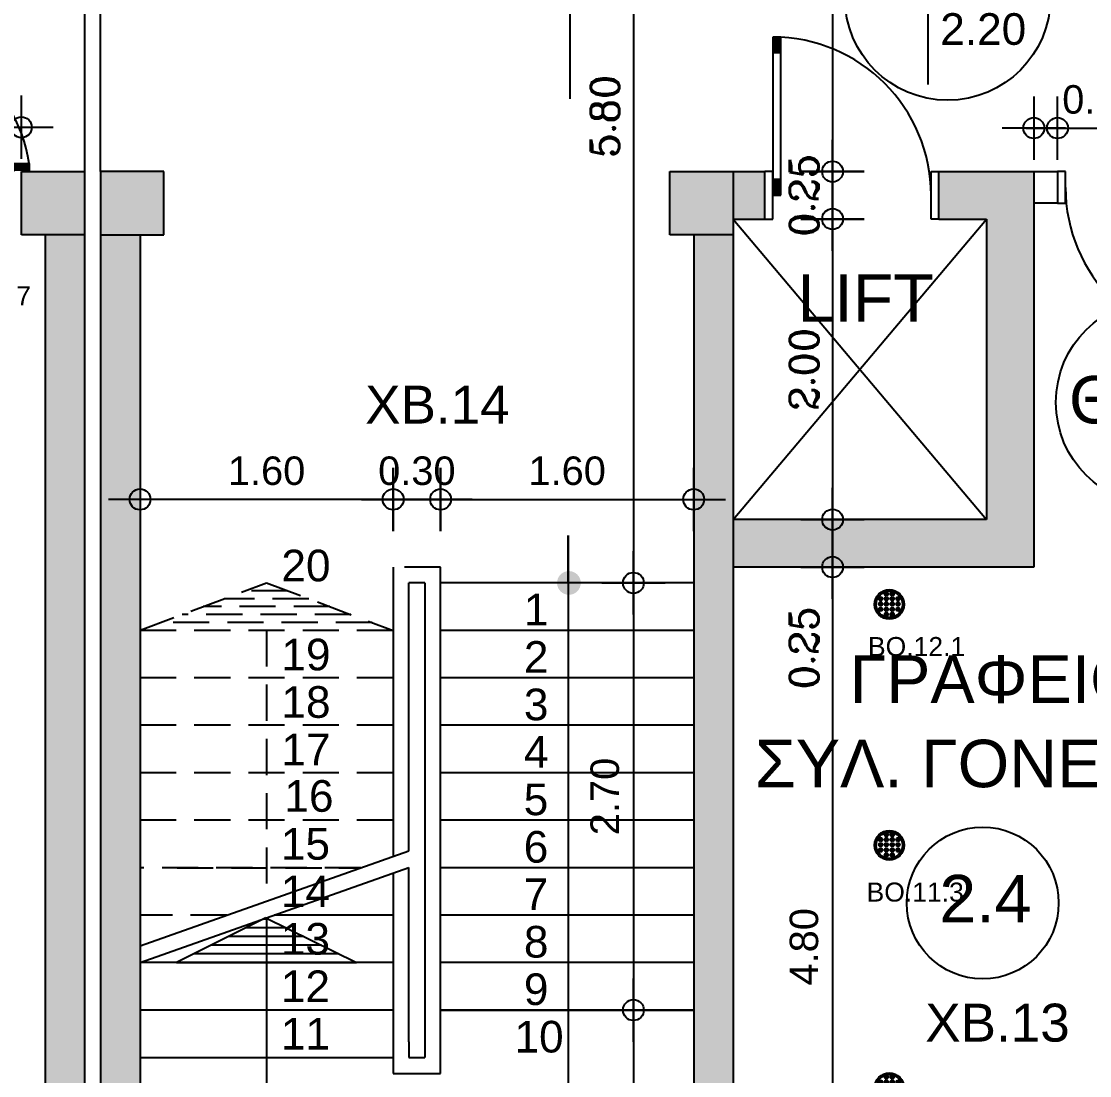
# Model space of a CAD drawing. Header units: metres. Extents: x 0 to 132, y -109 to 310.
# Drawn here: x 32.82 to 39.57, y 175.96 to 182.62 of the extents above; entities that cross this region are included whole.
import ezdxf
from ezdxf.enums import TextEntityAlignment as Align

# ---------------------------------------------------------------- set-up
doc = ezdxf.new("R2010")
doc.units = ezdxf.units.M
doc.header["$LTSCALE"] = 0.036
doc.linetypes.add('DASHDOTX2', pattern=[50.8, 25.4, -12.7, 0, -12.7])
doc.linetypes.add('DASHED2', pattern=[9.525, 6.35, -3.175])
doc.layers.get('Defpoints').update_dxf_attribs({"color": 252})
for name, color, linetype in [('arxitektonika', 254, 'Continuous'), ('DIMBLK', 252, 'Continuous'), ('electext', 20, 'Continuous'), ('HLEK_FL001_SYMBOLS', 230, 'Continuous'), ('mihanologika text', 20, 'Continuous'), ('Parathira', 252, 'Continuous')]:
    doc.layers.add(name, color=color, linetype=linetype)
doc.styles.add('COMU-N', font='arial.ttf')
doc.styles.get("Standard").update_dxf_attribs({"font": 'arial.ttf'})
doc.dimstyles.new('CADWDOT', dxfattribs={"dimscale": 0.1, "dimtxt": 1.8, "dimasz": 0.08, "dimexe": 2, "dimexo": 0, "dimgap": 0.09, "dimtad": 0, "dimrnd": 0.001, "dimzin": 0, "dimdsep": 46, "dimtxsty": 'Standard', "dimblk1": 'ARTDIM', "dimblk2": 'ARTDIM', "dimsah": 1, "dimcen": 0.09, "dimdle": 0.05, "dimse1": 1, "dimse2": 1, "dimadec": 0, "dimazin": 0, "dimtfac": 1, "dimtmove": 0, "dimatfit": 3, "dimldrblk": 'ARTDIM', "dimfxl": 2, "dimtvp": 0.9999, "dimtolj": 1, "dimtzin": 0, "dimarcsym": 0})

# ---------------------------------------------------------------- blocks, each defined once
blk = doc.blocks.new('A$C30F022F0')
at = {"layer": 'Parathira'}
for p, q in [((-0.2, -0.2), (-0.2, -0.25)), ((0, -0.25), (0, -0.2)), ((-0.2, -0.25), (0, -0.25)), ((-0.1, -0.25), (-0.15, -0.25)), ((-0.2, -1.25), (0, -1.25)), ((-0.2, -1.3), (-0.2, -1.25)), ((0, -1.25), (0.05, -1.25)), ((0, -1.25), (0, -1.3)), ((0.01, -1.25), (0.01, -1.35)), ((0.02, -1.25), (0.02, -1.35)), ((0.03, -1.25), (0.03, -1.35)), ((0.04, -1.25), (0.04, -1.35)), ((0.05, -1.25), (0.05, -2.2498)), ((0.05, -1.35), (0, -1.35)), ((0.05, -2.15), (0, -2.15)), ((0.01, -2.15), (0.01, -2.2498)), ((0.02, -2.15), (0.02, -2.2498)), ((0.03, -2.15), (0.03, -2.2498)), ((0.04, -2.15), (0.04, -2.2498)), ((0.05, -2.2498), (0, -2.2498))]:
    blk.add_line(p, q, dxfattribs=at)
blk.add_arc((-0.1058, -1.256), 1.006, 278.90918, 89.66998, dxfattribs=at)
blk = doc.blocks.new('A$C27677717')
at = {"layer": 'Parathira'}
for p, q in [((-1.05, 0), (-1.1, 0)), ((-1.05, -0.2), (-1.05, 0)), ((-0.05, 0), (0, 0)), ((-0.05, -0.2), (-0.05, 0)), ((-0.1, -0.1), (-0.1, -1.0987)), ((-0.05, -0.1), (-0.1, -0.1)), ((-0.09, -0.1), (-0.09, -0.2)), ((-0.08, -0.1), (-0.08, -0.2)), ((-0.07, -0.1), (-0.07, -0.2)), ((-0.06, -0.1), (-0.06, -0.2)), ((-0.05, -1.1), (-0.05, -0.1)), ((-1.1, -0.2), (-1.05, -0.2)), ((-0.1, -0.2), (-0.05, -0.2)), ((0, -0.2), (-0.05, -0.2)), ((-0.1, -1), (-0.05, -1)), ((-0.09, -1), (-0.09, -1.0992)), ((-0.08, -1), (-0.08, -1.0995)), ((-0.07, -1), (-0.07, -1.0998)), ((-0.06, -1), (-0.06, -1.0999))]:
    blk.add_line(p, q, dxfattribs=at)
blk.add_arc((-0.05, -0.1), 1, 180, 270, dxfattribs=at)
blk = doc.blocks.new('ARTDIM')
at = {"layer": 'DIMBLK'}
for p, q in [((0, -24.9975), (0, 24.9975)), ((-24.9975, 0), (24.9975, 0))]:
    blk.add_line(p, q, dxfattribs=at)
blk.add_circle((0, 0), 8.25, dxfattribs=at)
blk = doc.blocks.new('*D722')
at = {"layer": 'arxitektonika', "color": 0, "lineweight": -2}
for p, q in [((32.9682, 175.642), (32.2109, 175.642)), ((33.2102, 175.642), (32.9762, 175.642))]:
    blk.add_line(p, q, dxfattribs=at)
at = {"layer": 'Defpoints', "color": 0, "transparency": 16777216}
for p in [(32.9682, 178.0259), (33.2182, 178.0259), (32.9682, 175.642)]:
    blk.add_point(p, dxfattribs=at)
at = {"layer": 'arxitektonika', "color": 0, "lineweight": -2, "xscale": 0.008, "yscale": 0.008, "zscale": 0.008, "rotation": 180}
blk.add_blockref('ARTDIM', (32.9682, 175.642), dxfattribs=at)
at = {"layer": 'arxitektonika', "color": 0, "lineweight": -2, "xscale": 0.008, "yscale": 0.008, "zscale": 0.008}
blk.add_blockref('ARTDIM', (33.2182, 175.642), dxfattribs=at)
at = {"layer": 'arxitektonika', "color": 0, "insert": (32.4942, 175.822), "char_height": 0.18, "attachment_point": 5}
blk.add_mtext('\\A1;0.25', dxfattribs=at)
blk = doc.blocks.new('*D726')
at = {"layer": 'arxitektonika', "color": 0, "lineweight": -2}
blk.add_line((35.1602, 179.6005), (33.5762, 179.6005), dxfattribs=at)
at = {"layer": 'Defpoints', "color": 0, "transparency": 16777216}
for p in [(33.5682, 179.6005), (33.5682, 178.7725), (35.1682, 178.7725)]:
    blk.add_point(p, dxfattribs=at)
at = {"layer": 'arxitektonika', "color": 0, "lineweight": -2, "xscale": 0.008, "yscale": 0.008, "zscale": 0.008, "rotation": 180}
blk.add_blockref('ARTDIM', (33.5682, 179.6005), dxfattribs=at)
at = {"layer": 'arxitektonika', "color": 0, "lineweight": -2, "xscale": 0.008, "yscale": 0.008, "zscale": 0.008}
blk.add_blockref('ARTDIM', (35.1682, 179.6005), dxfattribs=at)
at = {"layer": 'arxitektonika', "color": 0, "insert": (34.3682, 179.7805), "char_height": 0.18, "attachment_point": 5}
blk.add_mtext('\\A1;1.60', dxfattribs=at)
blk = doc.blocks.new('*D727')
at = {"layer": 'arxitektonika', "color": 0, "lineweight": -2}
blk.add_line((35.1762, 179.6005), (35.4602, 179.6005), dxfattribs=at)
at = {"layer": 'Defpoints', "color": 0, "transparency": 16777216}
for p in [(35.4682, 179.6005), (35.1682, 179.1725), (35.4682, 179.1725)]:
    blk.add_point(p, dxfattribs=at)
at = {"layer": 'arxitektonika', "color": 0, "lineweight": -2, "xscale": 0.008, "yscale": 0.008, "zscale": 0.008, "rotation": 180}
blk.add_blockref('ARTDIM', (35.1682, 179.6005), dxfattribs=at)
at = {"layer": 'arxitektonika', "color": 0, "lineweight": -2, "xscale": 0.008, "yscale": 0.008, "zscale": 0.008}
blk.add_blockref('ARTDIM', (35.4682, 179.6005), dxfattribs=at)
at = {"layer": 'arxitektonika', "color": 0, "insert": (35.3182, 179.7805), "char_height": 0.18, "attachment_point": 5}
blk.add_mtext('\\A1;0.30', dxfattribs=at)
blk = doc.blocks.new('*D728')
at = {"layer": 'arxitektonika', "color": 0, "lineweight": -2}
blk.add_line((35.4762, 179.6005), (37.0602, 179.6005), dxfattribs=at)
at = {"layer": 'Defpoints', "color": 0, "transparency": 16777216}
for p in [(37.0682, 179.6005), (35.4682, 179.1725), (37.0682, 179.1725)]:
    blk.add_point(p, dxfattribs=at)
at = {"layer": 'arxitektonika', "color": 0, "lineweight": -2, "xscale": 0.008, "yscale": 0.008, "zscale": 0.008, "rotation": 180}
blk.add_blockref('ARTDIM', (35.4682, 179.6005), dxfattribs=at)
at = {"layer": 'arxitektonika', "color": 0, "lineweight": -2, "xscale": 0.008, "yscale": 0.008, "zscale": 0.008}
blk.add_blockref('ARTDIM', (37.0682, 179.6005), dxfattribs=at)
at = {"layer": 'arxitektonika', "color": 0, "insert": (36.2682, 179.7805), "char_height": 0.18, "attachment_point": 5}
blk.add_mtext('\\A1;1.60', dxfattribs=at)
blk = doc.blocks.new('*D730')
at = {"layer": 'arxitektonika', "color": 0, "lineweight": -2}
blk.add_line((36.6869, 184.9645), (36.6869, 179.0805), dxfattribs=at)
at = {"layer": 'Defpoints', "color": 0, "transparency": 16777216}
for p in [(37.1714, 184.9725), (36.6869, 179.0725), (37.1714, 179.0725)]:
    blk.add_point(p, dxfattribs=at)
at = {"layer": 'arxitektonika', "color": 0, "lineweight": -2, "xscale": 0.008, "yscale": 0.008, "zscale": 0.008}
for p, rotation in [((36.6869, 184.9725), 90), ((36.6869, 179.0725), 270)]:
    blk.add_blockref('ARTDIM', p, dxfattribs=dict(at, rotation=rotation))
at = {"layer": 'arxitektonika', "color": 0, "insert": (36.5069, 182.0225), "char_height": 0.18, "attachment_point": 5, "rotation": 90}
blk.add_mtext('\\A1;{\\Fcomplex.shx;5.80}', dxfattribs=at)
blk = doc.blocks.new('*D731')
at = {"layer": 'arxitektonika', "color": 0, "lineweight": -2}
blk.add_line((36.6869, 179.0645), (36.6869, 176.3805), dxfattribs=at)
at = {"layer": 'Defpoints', "color": 0, "transparency": 16777216}
for p in [(37.3214, 179.0725), (36.6869, 176.3725), (37.3214, 176.3725)]:
    blk.add_point(p, dxfattribs=at)
at = {"layer": 'arxitektonika', "color": 0, "lineweight": -2, "xscale": 0.008, "yscale": 0.008, "zscale": 0.008}
for p, rotation in [((36.6869, 179.0725), 90), ((36.6869, 176.3725), 270)]:
    blk.add_blockref('ARTDIM', p, dxfattribs=dict(at, rotation=rotation))
at = {"layer": 'arxitektonika', "color": 0, "insert": (36.5069, 177.7225), "char_height": 0.18, "attachment_point": 5, "rotation": 90}
blk.add_mtext('\\A1;2.70', dxfattribs=at)
blk = doc.blocks.new('*D732')
at = {"layer": 'arxitektonika', "color": 0, "lineweight": -2}
blk.add_line((36.6869, 176.3645), (36.6869, 174.3805), dxfattribs=at)
at = {"layer": 'Defpoints', "color": 0, "transparency": 16777216}
for p in [(37.0682, 176.3725), (36.6869, 174.3725), (37.0682, 174.3725)]:
    blk.add_point(p, dxfattribs=at)
at = {"layer": 'arxitektonika', "color": 0, "lineweight": -2, "xscale": 0.008, "yscale": 0.008, "zscale": 0.008}
for p, rotation in [((36.6869, 176.3725), 90), ((36.6869, 174.3725), 270)]:
    blk.add_blockref('ARTDIM', p, dxfattribs=dict(at, rotation=rotation))
at = {"layer": 'arxitektonika', "color": 0, "insert": (36.5069, 175.3725), "char_height": 0.18, "attachment_point": 5, "rotation": 90}
blk.add_mtext('\\A1;{\\Fcomplex.shx;1.90}', dxfattribs=at)
blk = doc.blocks.new('*D751')
at = {"layer": 'arxitektonika', "color": 0, "lineweight": -2}
blk.add_line((31.9262, 181.9523), (32.8102, 181.9523), dxfattribs=at)
at = {"layer": 'Defpoints', "color": 0, "transparency": 16777216}
for p in [(32.8182, 181.9523), (31.9182, 181.4725), (32.8182, 181.4725)]:
    blk.add_point(p, dxfattribs=at)
at = {"layer": 'arxitektonika', "color": 0, "lineweight": -2, "xscale": 0.008, "yscale": 0.008, "zscale": 0.008, "rotation": 180}
blk.add_blockref('ARTDIM', (31.9182, 181.9523), dxfattribs=at)
at = {"layer": 'arxitektonika', "color": 0, "lineweight": -2, "xscale": 0.008, "yscale": 0.008, "zscale": 0.008}
blk.add_blockref('ARTDIM', (32.8182, 181.9523), dxfattribs=at)
at = {"layer": 'arxitektonika', "color": 0, "insert": (32.3682, 182.1323), "char_height": 0.18, "attachment_point": 5}
blk.add_mtext('\\A1;0.90', dxfattribs=at)
blk = doc.blocks.new('*D753')
at = {"layer": 'arxitektonika', "color": 0, "lineweight": -2}
blk.add_line((37.9461, 184.9645), (37.9461, 181.6805), dxfattribs=at)
at = {"layer": 'Defpoints', "color": 0, "transparency": 16777216}
for p in [(38.9682, 184.9725), (37.9461, 181.6725), (38.9182, 181.6725)]:
    blk.add_point(p, dxfattribs=at)
at = {"layer": 'arxitektonika', "color": 0, "lineweight": -2, "xscale": 0.008, "yscale": 0.008, "zscale": 0.008}
for p, rotation in [((37.9461, 184.9725), 90), ((37.9461, 181.6725), 270)]:
    blk.add_blockref('ARTDIM', p, dxfattribs=dict(at, rotation=rotation))
at = {"layer": 'arxitektonika', "color": 0, "insert": (37.7661, 183.3225), "char_height": 0.18, "attachment_point": 5, "rotation": 90}
blk.add_mtext('\\A1;{\\Fcomplex.shx;3.20}', dxfattribs=at)
blk = doc.blocks.new('*D754')
at = {"layer": 'arxitektonika', "color": 0, "lineweight": -2}
blk.add_line((37.9461, 181.6645), (37.9461, 181.3805), dxfattribs=at)
at = {"layer": 'Defpoints', "color": 0, "transparency": 16777216}
for p in [(38.6182, 181.6725), (37.9461, 181.3725), (38.6182, 181.3725)]:
    blk.add_point(p, dxfattribs=at)
at = {"layer": 'arxitektonika', "color": 0, "lineweight": -2, "xscale": 0.008, "yscale": 0.008, "zscale": 0.008}
for p, rotation in [((37.9461, 181.6725), 90), ((37.9461, 181.3725), 270)]:
    blk.add_blockref('ARTDIM', p, dxfattribs=dict(at, rotation=rotation))
at = {"layer": 'arxitektonika', "color": 0, "insert": (37.7661, 181.5225), "char_height": 0.18, "attachment_point": 5, "rotation": 90}
blk.add_mtext('\\A1;{\\Fcomplex.shx;0.25}', dxfattribs=at)
blk = doc.blocks.new('*D755')
at = {"layer": 'arxitektonika', "color": 0, "lineweight": -2}
blk.add_line((37.9461, 181.3645), (37.9461, 179.4805), dxfattribs=at)
at = {"layer": 'Defpoints', "color": 0, "transparency": 16777216}
for p in [(38.9182, 181.3725), (37.9461, 179.4725), (38.9182, 179.4725)]:
    blk.add_point(p, dxfattribs=at)
at = {"layer": 'arxitektonika', "color": 0, "lineweight": -2, "xscale": 0.008, "yscale": 0.008, "zscale": 0.008}
for p, rotation in [((37.9461, 181.3725), 90), ((37.9461, 179.4725), 270)]:
    blk.add_blockref('ARTDIM', p, dxfattribs=dict(at, rotation=rotation))
at = {"layer": 'arxitektonika', "color": 0, "insert": (37.7661, 180.4225), "char_height": 0.18, "attachment_point": 5, "rotation": 90}
blk.add_mtext('\\A1;{\\Fcomplex.shx;2.00}', dxfattribs=at)
blk = doc.blocks.new('*D756')
at = {"layer": 'arxitektonika', "color": 0, "lineweight": -2}
for p, q in [((37.9461, 179.4645), (37.9461, 179.1805)), ((37.9461, 179.1725), (37.9461, 178.3742))]:
    blk.add_line(p, q, dxfattribs=at)
at = {"layer": 'Defpoints', "color": 0, "transparency": 16777216}
for p in [(39.1994, 179.4725), (37.9461, 179.1725), (39.1994, 179.1725)]:
    blk.add_point(p, dxfattribs=at)
at = {"layer": 'arxitektonika', "color": 0, "lineweight": -2, "xscale": 0.008, "yscale": 0.008, "zscale": 0.008}
for p, rotation in [((37.9461, 179.4725), 90), ((37.9461, 179.1725), 270)]:
    blk.add_blockref('ARTDIM', p, dxfattribs=dict(at, rotation=rotation))
at = {"layer": 'arxitektonika', "color": 0, "insert": (37.7661, 178.6618), "char_height": 0.18, "attachment_point": 5, "rotation": 90}
blk.add_mtext('\\A1;{\\Fcomplex.shx;0.25}', dxfattribs=at)
blk = doc.blocks.new('*D757')
at = {"layer": 'arxitektonika', "color": 0, "lineweight": -2}
blk.add_line((37.9461, 179.1645), (37.9461, 174.3805), dxfattribs=at)
at = {"layer": 'Defpoints', "color": 0, "transparency": 16777216}
for p in [(39.2182, 179.1725), (37.9461, 174.3725), (39.2182, 174.3725)]:
    blk.add_point(p, dxfattribs=at)
at = {"layer": 'arxitektonika', "color": 0, "lineweight": -2, "xscale": 0.008, "yscale": 0.008, "zscale": 0.008}
for p, rotation in [((37.9461, 179.1725), 90), ((37.9461, 174.3725), 270)]:
    blk.add_blockref('ARTDIM', p, dxfattribs=dict(at, rotation=rotation))
at = {"layer": 'arxitektonika', "color": 0, "insert": (37.7661, 176.7725), "char_height": 0.18, "attachment_point": 5, "rotation": 90}
blk.add_mtext('\\A1;4.80', dxfattribs=at)
blk = doc.blocks.new('*D768')
at = {"layer": 'arxitektonika', "color": 0, "lineweight": -2}
for p, q in [((39.2262, 181.9474), (39.3602, 181.9474)), ((39.3682, 181.9474), (39.9085, 181.9474))]:
    blk.add_line(p, q, dxfattribs=at)
at = {"layer": 'Defpoints', "color": 0, "transparency": 16777216}
for p in [(39.3682, 181.9474), (39.2182, 181.6725), (39.3682, 181.6725)]:
    blk.add_point(p, dxfattribs=at)
at = {"layer": 'arxitektonika', "color": 0, "lineweight": -2, "xscale": 0.008, "yscale": 0.008, "zscale": 0.008, "rotation": 180}
blk.add_blockref('ARTDIM', (39.2182, 181.9474), dxfattribs=at)
at = {"layer": 'arxitektonika', "color": 0, "lineweight": -2, "xscale": 0.008, "yscale": 0.008, "zscale": 0.008}
blk.add_blockref('ARTDIM', (39.3682, 181.9474), dxfattribs=at)
at = {"layer": 'arxitektonika', "color": 0, "insert": (39.6423, 182.1274), "char_height": 0.18, "attachment_point": 5}
blk.add_mtext('\\A1;0.15', dxfattribs=at)
blk = doc.blocks.new('led downlight 26W xoneyto 18cm')
at = {"layer": 'HLEK_FL001_SYMBOLS'}
h = blk.add_hatch(color=256, dxfattribs=at)
h.paths.add_polyline_path([(45.0105, 62.6523, 1), (45.1976, 62.6523, 1)])
h.paths.add_polyline_path([(45.1872, 62.6523, 1), (45.0209, 62.6523, 1)], flags=16)
at = {"layer": 'HLEK_FL001_SYMBOLS', "linetype": 'Continuous', "lineweight": 0}
h = blk.add_hatch(color=11, dxfattribs=at)
h.dxf.hatch_style = 1
h.paths.add_polyline_path([(45.062, 62.688, 1), (45.0351, 62.688, 1)])
h = blk.add_hatch(color=11, dxfattribs=at)
h.dxf.hatch_style = 1
h.paths.add_polyline_path([(45.062, 62.6556, 1), (45.0351, 62.6556, 1)])
h = blk.add_hatch(color=11, dxfattribs=at)
h.dxf.hatch_style = 1
h.paths.add_polyline_path([(45.0985, 62.7188, 1), (45.0716, 62.7188, 1)])
h = blk.add_hatch(color=11, dxfattribs=at)
h.dxf.hatch_style = 1
h.paths.add_polyline_path([(45.0985, 62.688, 1), (45.0716, 62.688, 1)])
h = blk.add_hatch(color=11, dxfattribs=at)
h.dxf.hatch_style = 1
h.paths.add_polyline_path([(45.0985, 62.6556, 1), (45.0716, 62.6556, 1)])
h = blk.add_hatch(color=11, dxfattribs=at)
h.dxf.hatch_style = 1
h.paths.add_polyline_path([(45.1355, 62.7188, 1), (45.1087, 62.7188, 1)])
h = blk.add_hatch(color=11, dxfattribs=at)
h.dxf.hatch_style = 1
h.paths.add_polyline_path([(45.1355, 62.688, 1), (45.1087, 62.688, 1)])
h = blk.add_hatch(color=11, dxfattribs=at)
h.dxf.hatch_style = 1
h.paths.add_polyline_path([(45.1355, 62.6556, 1), (45.1087, 62.6556, 1)])
h = blk.add_hatch(color=11, dxfattribs=at)
h.dxf.hatch_style = 1
h.paths.add_polyline_path([(45.172, 62.688, 1), (45.1452, 62.688, 1)])
h = blk.add_hatch(color=11, dxfattribs=at)
h.dxf.hatch_style = 1
h.paths.add_polyline_path([(45.172, 62.6556, 1), (45.1452, 62.6556, 1)])
h = blk.add_hatch(color=11, dxfattribs=at)
h.dxf.hatch_style = 1
h.paths.add_polyline_path([(45.062, 62.6219, 1), (45.0351, 62.6219, 1)])
h = blk.add_hatch(color=11, dxfattribs=at)
h.dxf.hatch_style = 1
h.paths.add_polyline_path([(45.0985, 62.6219, 1), (45.0716, 62.6219, 1)])
h = blk.add_hatch(color=11, dxfattribs=at)
h.dxf.hatch_style = 1
h.paths.add_polyline_path([(45.0985, 62.5906, 1), (45.0716, 62.5906, 1)])
h = blk.add_hatch(color=11, dxfattribs=at)
h.dxf.hatch_style = 1
h.paths.add_polyline_path([(45.1355, 62.6219, 1), (45.1087, 62.6219, 1)])
h = blk.add_hatch(color=11, dxfattribs=at)
h.dxf.hatch_style = 1
h.paths.add_polyline_path([(45.1355, 62.5906, 1), (45.1087, 62.5906, 1)])
h = blk.add_hatch(color=11, dxfattribs=at)
h.dxf.hatch_style = 1
h.paths.add_polyline_path([(45.172, 62.6219, 1), (45.1452, 62.6219, 1)])
at = {"layer": 'HLEK_FL001_SYMBOLS'}
for radius in [0.0936, 0.0831]:
    blk.add_circle((45.1041, 62.6523), radius, dxfattribs=at)
at = {"layer": 'HLEK_FL001_SYMBOLS', "linetype": 'Continuous', "lineweight": 0}
for centre in [(45.0486, 62.688), (45.0486, 62.6556), (45.0851, 62.7188), (45.0851, 62.688), (45.0851, 62.6556), (45.1221, 62.7188), (45.1221, 62.688), (45.1221, 62.6556), (45.1586, 62.688), (45.1586, 62.6556), (45.0486, 62.6219), (45.0851, 62.6219), (45.0851, 62.5906), (45.1221, 62.6219), (45.1221, 62.5906), (45.1586, 62.6219)]:
    blk.add_circle(centre, 0.0134, dxfattribs=at)

msp = doc.modelspace()

# ---------------------------------------------------------------- hatches: boundary and pattern name
at = {"layer": 'arxitektonika'}
for points in [[(32.8182, 181.2725), (33.2182, 181.2725), (33.2182, 181.6725), (32.8182, 181.6725)], [(33.7182, 181.6725), (33.3182, 181.6725), (33.3182, 181.2725), (33.7182, 181.2725)], [(36.9182, 181.2725), (37.3182, 181.2725), (37.3182, 181.6725), (36.9182, 181.6725)], [(32.9682, 174.4725), (33.2182, 174.4725), (33.2182, 181.2725), (32.9682, 181.2725)], [(33.5682, 181.2725), (33.3182, 181.2725), (33.3182, 174.4725), (33.5682, 174.4725)], [(37.0682, 174.4725), (37.3182, 174.4725), (37.3182, 181.2725), (37.0682, 181.2725)]]:
    msp.add_hatch(color=256, dxfattribs=at).paths.add_polyline_path(points)
h = msp.add_hatch(color=256, dxfattribs=at)
h.paths.add_polyline_path([(39.2182, 179.1725), (39.2182, 181.6725), (38.6182, 181.6725), (38.6182, 181.3725), (38.9182, 181.3725), (38.9182, 179.4725), (37.3182, 179.4725), (37.3182, 179.1725)])
h.paths.add_polyline_path([(37.5182, 181.6725), (37.3182, 181.6725), (37.3182, 181.3725), (37.5182, 181.3725)], flags=17)
h = msp.add_hatch(color=256, dxfattribs=at)
h.paths.add_polyline_path([(36.2793, 179.0725), (36.2043, 179.0725, 0.414214), (36.2793, 178.9975)])
h.paths.add_polyline_path([(36.3543, 179.0725), (36.2793, 179.0725), (36.2793, 178.9975, 0.414214)])
h.paths.add_polyline_path([(36.2793, 179.1475), (36.2793, 179.0725), (36.3543, 179.0725, 0.414214)])
h.paths.add_polyline_path([(36.2793, 179.1475, 0.414214), (36.2043, 179.0725), (36.2793, 179.0725)])

# ---------------------------------------------------------------- linework, layer by layer
for p, q in [((33.2182, 184.8725), (33.2182, 181.6725)), ((33.3182, 181.6725), (33.3182, 184.8725)), ((38.5484, 183.3235), (38.5484, 182.2235)), ((37.5682, 182.5225), (37.5682, 181.5225)), ((37.5782, 182.4225), (37.5782, 182.5224)), ((37.5882, 182.4225), (37.5882, 182.5223)), ((37.5982, 182.4225), (37.5982, 182.522)), ((37.6082, 182.4225), (37.6082, 182.5217)), ((37.6182, 181.5225), (37.6182, 182.5212)), ((37.6182, 182.4225), (37.5682, 182.4225)), ((32.8182, 181.6725), (33.2182, 181.6725)), ((32.8182, 181.2725), (32.8182, 181.6725)), ((33.2182, 181.6725), (33.2182, 181.2725)), ((33.3182, 181.6725), (33.3182, 181.2725)), ((33.7182, 181.6725), (33.3182, 181.6725)), ((33.7182, 181.2725), (33.7182, 181.6725)), ((36.9182, 181.6725), (37.3182, 181.6725)), ((36.9182, 181.2725), (36.9182, 181.6725)), ((37.3182, 181.6725), (37.3182, 181.2725)), ((37.3182, 181.6725), (37.5182, 181.6725)), ((37.5182, 181.3725), (37.5182, 181.6725)), ((37.5682, 181.6725), (37.5182, 181.6725)), ((37.5682, 181.3725), (37.5682, 181.6725)), ((38.5682, 181.3725), (38.5682, 181.6725)), ((38.5682, 181.6725), (38.6182, 181.6725)), ((38.6182, 181.3725), (38.6182, 181.6725)), ((38.6182, 181.6725), (39.2182, 181.6725)), ((39.2182, 181.6725), (39.2182, 179.1725)), ((39.2182, 181.6725), (39.3682, 181.6725)), ((39.3682, 181.6725), (39.3682, 181.4725)), ((37.6182, 181.6225), (37.5682, 181.6225)), ((37.5782, 181.5225), (37.5782, 181.6225)), ((37.5882, 181.5225), (37.5882, 181.6225)), ((37.5982, 181.5225), (37.5982, 181.6225)), ((37.6082, 181.5225), (37.6082, 181.6225)), ((37.5682, 181.5225), (37.6182, 181.5225)), ((39.3682, 181.4725), (39.2182, 181.4725)), ((37.3182, 181.3725), (37.5182, 181.3725)), ((37.3182, 181.3725), (38.9182, 179.4725)), ((37.3182, 179.4725), (38.9182, 181.3725)), ((37.5182, 181.3725), (37.5682, 181.3725)), ((38.6182, 181.3725), (38.5682, 181.3725)), ((38.6182, 181.3725), (38.9182, 181.3725)), ((38.9182, 181.3725), (38.9182, 179.4725)), ((33.2182, 181.2725), (32.8182, 181.2725)), ((32.9682, 181.2725), (32.9682, 174.4725)), ((33.2182, 181.2725), (33.2182, 174.4725)), ((33.3182, 181.2725), (33.7182, 181.2725)), ((33.3182, 181.2725), (33.3182, 174.4725)), ((33.5682, 181.2725), (33.5682, 174.4725)), ((37.3182, 181.2725), (36.9182, 181.2725)), ((37.0682, 181.2725), (37.0682, 174.4725)), ((37.3182, 181.2725), (37.3182, 174.4725)), ((38.9182, 179.4725), (37.3182, 179.4725)), ((36.2737, 179.0725), (36.2737, 179.3725)), ((36.2737, 179.3725), (36.2737, 175.4225)), ((35.1682, 179.1725), (35.1682, 177.3444)), ((35.4682, 175.9725), (35.4682, 179.1725)), ((39.2182, 179.1725), (37.3182, 179.1725)), ((35.2682, 177.3798), (35.2682, 179.0725)), ((35.3682, 179.0725), (35.3682, 176.0725)), ((37.0682, 179.0725), (35.4682, 179.0725)), ((37.0682, 178.7725), (35.4682, 178.7725)), ((37.0682, 178.4725), (35.4682, 178.4725)), ((37.0682, 178.1725), (35.4682, 178.1725)), ((37.0682, 177.8725), (35.4682, 177.8725)), ((37.0682, 177.5725), (35.4682, 177.5725)), ((33.5682, 176.7785), (35.2682, 177.3798)), ((33.5682, 176.6725), (35.2682, 177.2737)), ((34.8259, 177.2725), (34.9648, 177.2725)), ((34.9648, 177.2725), (34.9382, 177.2725)), ((35.2682, 176.1725), (35.2682, 177.2737)), ((37.0682, 177.2725), (35.4682, 177.2725)), ((35.1682, 177.2383), (35.1682, 175.9725)), ((34.3645, 176.9554), (33.799, 176.6725)), ((34.3806, 176.9475), (34.3487, 176.9475)), ((34.3645, 176.9554), (34.9373, 176.6725)), ((34.3682, 176.9554), (34.3682, 175.4225)), ((35.1682, 176.9725), (34.4164, 176.9725)), ((37.0682, 176.9725), (35.4682, 176.9725)), ((34.4919, 176.8925), (34.2387, 176.8925)), ((34.6033, 176.8375), (34.1288, 176.8375)), ((34.826, 176.7275), (33.909, 176.7275)), ((34.7146, 176.7825), (34.0189, 176.7825)), ((35.1682, 176.6725), (33.5682, 176.6725)), ((33.799, 176.6725), (34.9373, 176.6725)), ((37.0682, 176.6725), (35.4682, 176.6725)), ((35.1682, 176.3725), (33.5682, 176.3725)), ((37.0682, 176.3725), (35.4682, 176.3725)), ((35.4737, 176.3725), (37.0682, 176.3725)), ((35.2682, 176.1725), (35.2682, 176.0725)), ((33.5682, 176.0725), (35.1682, 176.0725)), ((34.3682, 176.0725), (34.3682, 175.7725)), ((35.2682, 176.0725), (35.3682, 176.0725)), ((35.1682, 175.9725), (35.4682, 175.9725))]:
    msp.add_line(p, q, dxfattribs=at)
at = {"layer": 'arxitektonika', "linetype": 'DASHDOTX2'}
msp.add_line((36.2882, 182.1315), (36.2882, 183.1525), dxfattribs=at)
at = {"layer": 'arxitektonika', "linetype": 'DASHED2'}
for p, q in [((35.4682, 179.1725), (35.1682, 179.1725)), ((33.5682, 178.7729), (34.3682, 179.0725)), ((34.5015, 179.0225), (34.2346, 179.0225)), ((34.3682, 179.0725), (35.1682, 178.7725)), ((35.3682, 179.0725), (35.2682, 179.0725)), ((34.6348, 178.9725), (34.1011, 178.9725)), ((34.7682, 178.9225), (33.9676, 178.9225)), ((35.0348, 178.8225), (33.7005, 178.8225)), ((34.9015, 178.8725), (33.834, 178.8725)), ((35.1682, 178.7725), (33.5682, 178.7725)), ((34.3682, 178.7725), (34.3682, 177.0614)), ((35.1682, 178.4725), (33.5682, 178.4725)), ((35.1682, 178.1725), (33.5682, 178.1725)), ((35.1682, 178.1725), (33.5682, 178.1725)), ((35.1682, 177.8725), (33.5682, 177.8725)), ((35.1682, 177.5725), (33.5682, 177.5725)), ((35.1682, 177.5725), (33.5682, 177.5725)), ((34.9648, 177.2725), (33.5682, 177.2725)), ((33.8027, 177.2725), (34.9409, 177.2725)), ((34.1166, 176.9725), (33.5682, 176.9725))]:
    msp.add_line(p, q, dxfattribs=at)
at = {"layer": 'arxitektonika'}
for centre, radius in [((38.6734, 182.7735), 0.65), ((40.0078, 180.2134), 0.65), ((38.8951, 177.0495), 0.48)]:
    msp.add_circle(centre, radius, dxfattribs=at)
msp.add_arc((37.5682, 181.5225), 1, 0, 90, dxfattribs=at)

# ---------------------------------------------------------------- block references
at = {"layer": 'arxitektonika', "rotation": 90}
msp.add_blockref('A$C30F022F0', (30.6182, 181.6725), dxfattribs=at)
at = {"layer": 'arxitektonika'}
msp.add_blockref('A$C27677717', (40.4682, 181.6725), dxfattribs=at)
at = {"layer": 'HLEK_FL001_SYMBOLS', "linetype": 'Continuous', "lineweight": 0}
for p in [(-6.7993, 116.2844), (-6.7993, 114.7621), (-6.7993, 113.2299)]:
    msp.add_blockref('led downlight 26W xoneyto 18cm', p, dxfattribs=at)

# ---------------------------------------------------------------- texts
at = {"layer": 'arxitektonika', "style": 'COMU-N'}
for s, p in [('LIFT', (37.724, 180.7228)), ('Θ', (39.4411, 180.0808)), ('ΓΡΑΦΕΙΟ', (38.0543, 178.314)), ('ΣΥΛ. ΓΟΝΕΩΝ', (37.4545, 177.7813)), ('2.4', (38.6207, 176.9271))]:
    msp.add_text(s, height=0.3, dxfattribs=at).set_placement(p)
at = {"layer": 'arxitektonika', "linetype": 'ByBlock', "style": 'COMU-N'}
for s, p in [('20', (34.4618, 179.0824)), ('1', (35.9947, 178.8045)), ('19', (34.4618, 178.5198)), ('2', (35.9947, 178.5045)), ('18', (34.4618, 178.2198)), ('3', (35.9947, 178.2045)), ('17', (34.4618, 177.9198)), ('4', (35.9947, 177.9045)), ('16', (34.4807, 177.6261)), ('5', (35.9935, 177.6045)), ('15', (34.4584, 177.3231)), ('6', (35.9935, 177.3045)), ('14', (34.4584, 177.0231)), ('7', (35.9935, 177.0045)), ('13', (34.4584, 176.7231)), ('8', (35.9947, 176.7045)), ('12', (34.4584, 176.4231)), ('9', (35.9947, 176.4045)), ('11', (34.4584, 176.1231)), ('10', (35.9353, 176.1045))]:
    msp.add_text(s, height=0.2, rotation=360, dxfattribs=at).set_placement(p)
msp.add_attdef('2.20', text='2.20', height=0.2, dxfattribs=at).set_placement((38.8984, 182.4735), align=Align.CENTER)
at = {"layer": 'electext'}
for s, p in [('XB.14', (34.9915, 180.0793)), ('XB.13', (38.5319, 176.1732))]:
    msp.add_text(s, height=0.24, dxfattribs=at).set_placement(p)
at = {"layer": 'electext', "char_height": 0.12, "attachment_point": 1}
for s, width, insert in [('BO.12.1', 0.430986, (38.1695, 178.7305)), ('BO.11.3', 0.41472, (38.1608, 177.1785))]:
    msp.add_mtext_dynamic_manual_height_columns(s, width=width, gutter_width=0.6, heights=[0], dxfattribs=dict(at, insert=insert))
at = {"layer": 'mihanologika text', "insert": (32.4224, 180.9474), "char_height": 0.12, "attachment_point": 1}
msp.add_mtext_dynamic_manual_height_columns('XB6.7', width=0.46035, gutter_width=0.6, heights=[0], dxfattribs=at)

# ---------------------------------------------------------------- dimensions: what is measured, and where the dimension line sits
at = {"layer": 'arxitektonika'}
for base, p1, p2, text, picture, middle in [((36.6869, 179.0725), (37.1714, 184.9725), (37.1714, 179.0725), '{\\Fcomplex.shx;5.80}', '*D730', (36.5069, 182.0225)), ((37.9461, 181.6725), (38.9682, 184.9725), (38.9182, 181.6725), '{\\Fcomplex.shx;3.20}', '*D753', (37.7661, 183.3225)), ((37.9461, 179.4725), (38.9182, 181.3725), (38.9182, 179.4725), '{\\Fcomplex.shx;2.00}', '*D755', (37.7661, 180.4225)), ((36.6869, 174.3725), (37.0682, 176.3725), (37.0682, 174.3725), '{\\Fcomplex.shx;1.90}', '*D732', (36.5069, 175.3725))]:
    dim = msp.add_linear_dim(base=base, p1=p1, p2=p2, angle=90, text=text, dimstyle='CADWDOT', dxfattribs=at)
    dim.commit()
    dim.dimension.update_dxf_attribs({"geometry": picture, "text_midpoint": middle})
for base, p1, p2, picture, middle in [((32.8182, 181.9523), (31.9182, 181.4725), (32.8182, 181.4725), '*D751', (32.3682, 182.1323)), ((39.3682, 181.9474), (39.2182, 181.6725), (39.3682, 181.6725), '*D768', (39.6423, 182.1274)), ((33.5682, 179.6005), (35.1682, 178.7725), (33.5682, 178.7725), '*D726', (34.3682, 179.7805)), ((37.0682, 179.6005), (35.4682, 179.1725), (37.0682, 179.1725), '*D728', (36.2682, 179.7805))]:
    dim = msp.add_linear_dim(base=base, p1=p1, p2=p2, dimstyle='CADWDOT', dxfattribs=at)
    dim.commit()
    dim.dimension.update_dxf_attribs({"geometry": picture, "text_midpoint": middle})
for base, p1, p2, picture, middle in [((37.9461, 181.3725), (38.6182, 181.6725), (38.6182, 181.3725), '*D754', (37.9461, 181.5225)), ((37.9461, 179.1725), (39.1994, 179.4725), (39.1994, 179.1725), '*D756', (37.9461, 178.6618))]:
    dim = msp.add_linear_dim(base=base, p1=p1, p2=p2, angle=90, text='{\\Fcomplex.shx;0.25}', dimstyle='CADWDOT', dxfattribs=at)
    dim.commit()
    dim.dimension.update_dxf_attribs({"geometry": picture, "text_midpoint": middle, "dimtype": 160})
for base, p1, p2, picture, middle in [((35.4682, 179.6005), (35.1682, 179.1725), (35.4682, 179.1725), '*D727', (35.3182, 179.6005)), ((32.9682, 175.642), (33.2182, 178.0259), (32.9682, 178.0259), '*D722', (32.4942, 175.642))]:
    dim = msp.add_linear_dim(base=base, p1=p1, p2=p2, dimstyle='CADWDOT', dxfattribs=at)
    dim.commit()
    dim.dimension.update_dxf_attribs({"geometry": picture, "text_midpoint": middle, "dimtype": 160})
for base, p1, p2, picture, middle in [((37.9461, 174.3725), (39.2182, 179.1725), (39.2182, 174.3725), '*D757', (37.7661, 176.7725)), ((36.6869, 176.3725), (37.3214, 179.0725), (37.3214, 176.3725), '*D731', (36.5069, 177.7225))]:
    dim = msp.add_linear_dim(base=base, p1=p1, p2=p2, angle=90, dimstyle='CADWDOT', dxfattribs=at)
    dim.commit()
    dim.dimension.update_dxf_attribs({"geometry": picture, "text_midpoint": middle})

doc.saveas('drawing.dxf')
